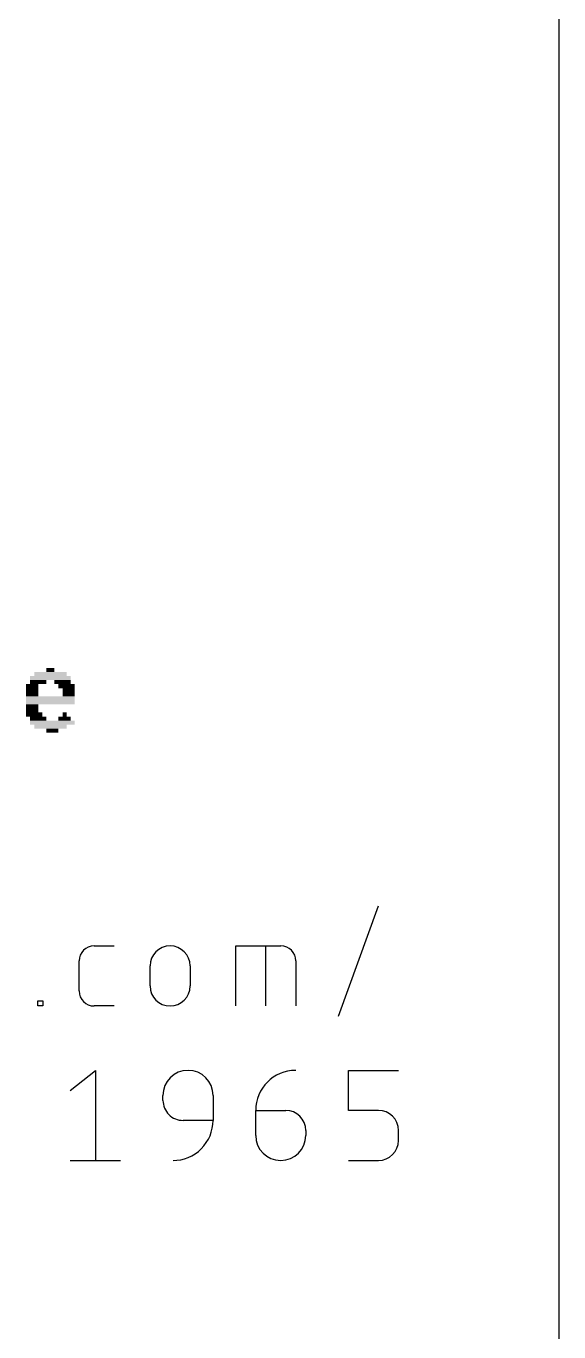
# Model space of a CAD drawing. Extents: x 0 to 83, y 0 to 84.2.
# Drawn here: x 75.64 to 83, y 45.98 to 64.02 of the extents above; entities that cross this region are included whole.
import ezdxf

# ---------------------------------------------------------------- set-up
doc = ezdxf.new("R2010")
doc.units = 0
for name, color, linetype in [('20', 30, 'CONTINUOUS'), ('21', 253, 'CONTINUOUS'), ('25', 253, 'CONTINUOUS')]:
    doc.layers.add(name, color=color, linetype=linetype)

# ---------------------------------------------------------------- blocks, each defined once
blk = doc.blocks.new('RECT')
blk.add_solid([(-0.5, -0.5), (0.5, -0.5), (-0.5, 0.5), (0.5, 0.5)])

msp = doc.modelspace()

# ---------------------------------------------------------------- linework, layer by layer
at = {"layer": '20'}
msp.add_line((83, 74), (83, 0), dxfattribs=at)
at = {"layer": '25'}
for p, q in [((79.9561, 50.3442), (80.5093, 51.8654)), ((76.581, 51.3122), (76.8576, 51.3122)), ((78.5377, 50.4825), (78.5377, 51.3122)), ((78.5377, 51.3122), (79.16, 51.3122)), ((78.9526, 50.4825), (78.9526, 51.3122)), ((76.3736, 50.6899), (76.3736, 51.1048)), ((79.3674, 51.1048), (79.3674, 50.4825)), ((77.3531, 50.7591), (77.3531, 51.0357)), ((77.9063, 51.0357), (77.9063, 50.7591)), ((75.8029, 50.4825), (75.8029, 50.5516)), ((75.8029, 50.5516), (75.8721, 50.5516)), ((75.8721, 50.5516), (75.8721, 50.4825)), ((75.8721, 50.4825), (75.8029, 50.4825)), ((76.8576, 50.4825), (76.581, 50.4825)), ((76.2518, 49.3169), (76.5975, 49.5935)), ((76.5975, 49.5935), (76.5975, 48.3489)), ((80.0922, 49.0403), (80.0922, 49.5935)), ((80.0922, 49.5935), (80.7837, 49.5935)), ((77.5319, 49.1786), (77.5319, 49.2478)), ((78.2234, 49.2478), (78.2234, 48.9021)), ((78.2234, 48.9021), (77.8085, 48.9021)), ((78.8121, 49.0403), (79.227, 49.0403)), ((78.8121, 48.6946), (78.8121, 49.0403)), ((80.5071, 49.0403), (80.0922, 49.0403)), ((79.5035, 48.7638), (79.5035, 48.6946)), ((80.7837, 48.6255), (80.7837, 48.7638)), ((76.2518, 48.3489), (76.9432, 48.3489)), ((80.0922, 48.3489), (80.5071, 48.3489))]:
    msp.add_line(p, q, dxfattribs=at)
for centre, radius, start, end in [((76.581, 51.1048), 0.2074, 90, 180), ((77.6297, 51.0357), 0.2766, 0, 180), ((79.16, 51.1048), 0.2074, 0, 90), ((76.581, 50.6899), 0.2074, 180, 270), ((77.6297, 50.7591), 0.2766, 180, 0), ((77.8777, 49.2478), 0.3457, 0, 180), ((79.3652, 49.0403), 0.5532, 90.0003, 180), ((77.8085, 49.1786), 0.2766, 179.9994, 270), ((77.6702, 48.9021), 0.5532, 269.9997, 0), ((79.227, 48.7638), 0.2766, 0, 90), ((80.5071, 48.7638), 0.2766, 0, 90), ((79.1578, 48.6946), 0.3457, 180, 0), ((80.5071, 48.6255), 0.2766, 270, 359.9994)]:
    msp.add_arc(centre, radius, start, end, dxfattribs=at)

# ---------------------------------------------------------------- block references
at = {"layer": '21', "yscale": 0.0559}
for p, xscale in [((75.9767, 55.0117), 0.5588), ((75.9767, 55.0676), 0.447), ((75.9767, 55.1234), 0.1118), ((75.7253, 54.8999), 0.1676), ((75.7253, 54.844), 0.1676), ((75.8091, 54.9558), 0.2235), ((76.1444, 54.9558), 0.2235), ((76.2003, 54.8999), 0.2235), ((76.2282, 54.844), 0.1676), ((75.9767, 54.7323), 0.6706), ((75.9767, 54.6764), 0.6706), ((75.7253, 54.7882), 0.1676), ((75.7253, 54.6205), 0.1676), ((76.2282, 54.7882), 0.1676), ((75.7253, 54.5646), 0.1676), ((75.7532, 54.5088), 0.2235), ((75.8091, 54.4529), 0.2235), ((76.1723, 54.4529), 0.1676), ((76.1723, 54.5088), 0.0559), ((76.0047, 54.397), 0.6147), ((75.9767, 54.3411), 0.447), ((76.0047, 54.2852), 0.1676)]:
    msp.add_blockref('RECT', p, dxfattribs=dict(at, xscale=xscale))

doc.saveas('drawing.dxf')
